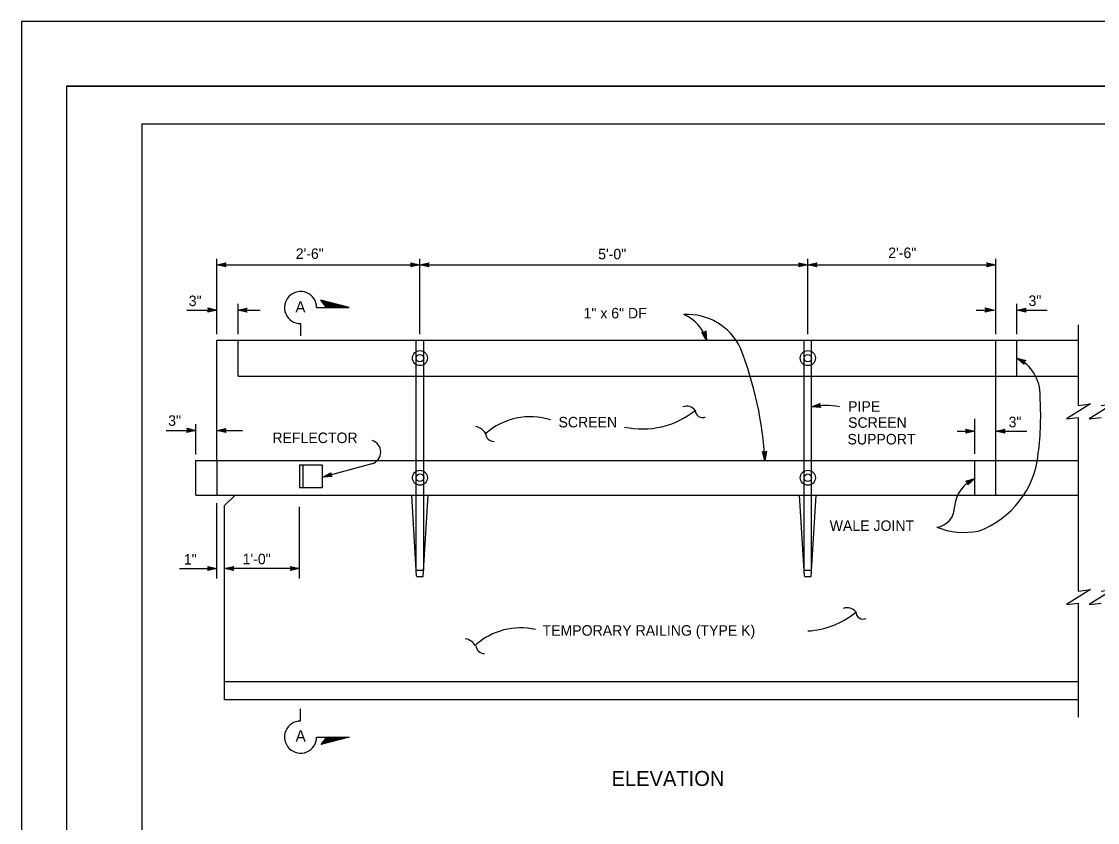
# Model space of a CAD drawing. Extents: x -893 to 867, y -474 to 712.
# Drawn here: x -893 to -178, y 179 to 712 of the extents above; entities that cross this region are included whole.
import ezdxf

# ---------------------------------------------------------------- set-up
doc = ezdxf.new("R2010")
doc.units = 0
for name, color, linetype in [('10 Sheet Format', 7, 'Continuous'), ('22 Misc Cnst Det', 7, 'Continuous'), ('56 Stage 3 Anno', 7, 'Continuous'), ('57 Undefined', 7, 'Continuous'), ('60 Nongeo Data', 7, 'Continuous')]:
    doc.layers.add(name, color=color, linetype=linetype)

msp = doc.modelspace()

# ---------------------------------------------------------------- linework, layer by layer
at = {"layer": '10 Sheet Format'}
for p, q in [((-863.45, 668.96), (836.55, 668.96)), ((-863.45, 668.96), (-863.45, -431.04)), ((-813.45, 643.96), (811.55, 643.96)), ((-813.45, 643.96), (-813.45, -406.04))]:
    msp.add_line(p, q, dxfattribs=at)
for points in [[(-893.45, -474.04), (866.55, -474.04), (866.55, 711.96), (-893.45, 711.96)], [(-863.45, -431.04), (836.55, -431.04), (836.55, 668.96), (-863.45, 668.96)]]:
    msp.add_lwpolyline(points, close=True, dxfattribs=at)
at = {"layer": '22 Misc Cnst Det'}
for p, q in [((-675.53, 521.8), (-694.43, 526.62)), ((-690.53, 521.8), (-694.43, 526.62)), ((-677.08, 521.8), (-694.03, 526.12)), ((-678.64, 521.8), (-693.62, 525.62)), ((-680.19, 521.8), (-693.22, 525.12)), ((-681.74, 521.8), (-692.81, 524.62)), ((-683.3, 521.8), (-692.41, 524.12)), ((-684.85, 521.8), (-692, 523.62)), ((-686.41, 521.8), (-691.6, 523.12)), ((-687.96, 521.8), (-691.19, 522.62)), ((-697.18, 521.8), (-675.53, 521.8)), ((-689.52, 521.8), (-690.79, 522.12)), ((-707.87, 511.11), (-707.87, 502.98)), ((-707.87, 246.91), (-707.87, 255.04)), ((-697.18, 236.22), (-675.53, 236.22)), ((-675.53, 236.22), (-694.43, 231.4)), ((-690.53, 236.22), (-694.43, 231.4)), ((-677.08, 236.22), (-694.03, 231.9)), ((-678.64, 236.22), (-693.62, 232.4)), ((-680.19, 236.22), (-693.22, 232.9)), ((-681.74, 236.22), (-692.81, 233.4)), ((-683.3, 236.22), (-692.41, 233.9)), ((-684.85, 236.22), (-692, 234.4)), ((-686.41, 236.22), (-691.6, 234.9)), ((-687.96, 236.22), (-691.19, 235.4)), ((-689.52, 236.22), (-690.79, 235.9))]:
    msp.add_line(p, q, dxfattribs=at)
for centre, start, end in [((-707.87, 521.8), 0.00004, 270.00053), ((-707.87, 236.22), 89.99947, 359.99996)]:
    msp.add_arc(centre, 10.69, start, end, dxfattribs=at)
at = {"layer": '56 Stage 3 Anno'}
for p, q in [((-763.46, 504.16), (-763.46, 554.16)), ((-763.46, 550.16), (-757.46, 551.49)), ((-762.07, 550.16), (-757.7, 551.13)), ((-757.46, 551.49), (-758.26, 550.16)), ((-757.46, 551.49), (-757.46, 551.49)), ((-633.66, 550.16), (-634.46, 551.5)), ((-634.46, 551.5), (-634.46, 551.5)), ((-634.46, 551.5), (-628.46, 550.16)), ((-634.24, 551.14), (-629.84, 550.16)), ((-628.46, 504.16), (-628.46, 554.16)), ((-628.46, 550.16), (-622.46, 551.49)), ((-627.07, 550.16), (-622.7, 551.13)), ((-622.46, 551.49), (-623.26, 550.16)), ((-622.46, 551.49), (-622.46, 551.49)), ((-375.66, 550.16), (-376.46, 551.5)), ((-376.46, 551.5), (-376.46, 551.5)), ((-376.46, 551.5), (-370.46, 550.16)), ((-376.25, 551.14), (-371.84, 550.16)), ((-370.46, 504.16), (-370.46, 554.16)), ((-370.46, 550.16), (-364.46, 551.49)), ((-369.07, 550.16), (-364.7, 551.13)), ((-364.46, 551.49), (-365.26, 550.16)), ((-364.46, 551.49), (-364.46, 551.49)), ((-250.66, 550.16), (-251.46, 551.5)), ((-251.46, 551.5), (-251.46, 551.5)), ((-251.46, 551.5), (-245.46, 550.16)), ((-251.25, 551.14), (-246.84, 550.16)), ((-245.46, 504.16), (-245.46, 554.16)), ((-763.46, 550.16), (-628.46, 550.16)), ((-757.46, 548.82), (-763.46, 550.16)), ((-763.46, 550.16), (-763.46, 550.16)), ((-757.68, 549.17), (-762.08, 550.15)), ((-760.7, 550.15), (-757.87, 550.78)), ((-757.91, 549.53), (-760.7, 550.15)), ((-759.32, 550.15), (-758.11, 550.42)), ((-758.09, 549.88), (-759.32, 550.15)), ((-758.26, 550.16), (-757.46, 548.82)), ((-757.46, 548.82), (-757.46, 548.82)), ((-628.46, 550.16), (-634.46, 548.83)), ((-634.46, 548.83), (-633.66, 550.16)), ((-634.46, 548.83), (-634.46, 548.83)), ((-629.85, 550.15), (-634.23, 549.18)), ((-631.22, 550.16), (-634.05, 549.53)), ((-634.01, 550.78), (-631.22, 550.16)), ((-633.83, 550.43), (-632.61, 550.16)), ((-632.61, 550.16), (-633.81, 549.89)), ((-628.46, 550.16), (-370.46, 550.16)), ((-628.46, 550.16), (-628.46, 550.16)), ((-622.46, 548.82), (-628.46, 550.16)), ((-628.46, 550.16), (-628.46, 550.16)), ((-622.68, 549.17), (-627.08, 550.15)), ((-625.7, 550.15), (-622.87, 550.78)), ((-622.91, 549.53), (-625.7, 550.15)), ((-624.32, 550.15), (-623.11, 550.42)), ((-623.09, 549.88), (-624.32, 550.15)), ((-623.26, 550.16), (-622.46, 548.82)), ((-622.46, 548.82), (-622.46, 548.82)), ((-370.46, 550.16), (-376.46, 548.83)), ((-376.46, 548.83), (-375.66, 550.16)), ((-376.46, 548.83), (-376.46, 548.83)), ((-371.85, 550.15), (-376.23, 549.18)), ((-373.22, 550.16), (-376.05, 549.53)), ((-376.01, 550.78), (-373.22, 550.16)), ((-375.84, 550.43), (-374.61, 550.16)), ((-374.61, 550.16), (-375.81, 549.89)), ((-370.46, 550.16), (-370.46, 550.16)), ((-364.46, 548.82), (-370.46, 550.16)), ((-370.46, 550.16), (-370.46, 550.16)), ((-370.46, 550.16), (-245.46, 550.16)), ((-364.68, 549.17), (-369.08, 550.15)), ((-367.7, 550.15), (-364.87, 550.78)), ((-364.91, 549.53), (-367.7, 550.15)), ((-366.32, 550.15), (-365.11, 550.42)), ((-365.09, 549.88), (-366.32, 550.15)), ((-365.26, 550.16), (-364.46, 548.82)), ((-364.46, 548.82), (-364.46, 548.82)), ((-245.46, 550.16), (-251.46, 548.83)), ((-251.46, 548.83), (-250.66, 550.16)), ((-251.46, 548.83), (-251.46, 548.83)), ((-246.85, 550.15), (-251.23, 549.18)), ((-248.22, 550.16), (-251.05, 549.53)), ((-251.01, 550.78), (-248.22, 550.16)), ((-250.84, 550.43), (-249.61, 550.16)), ((-249.61, 550.16), (-250.81, 549.89)), ((-245.46, 550.16), (-245.46, 550.16)), ((-749.46, 504.16), (-749.46, 524.16)), ((-231.46, 504.16), (-231.46, 524.16)), ((-783.44, 520.16), (-763.46, 520.16)), ((-768.66, 520.16), (-769.46, 521.5)), ((-769.46, 521.5), (-769.46, 521.5)), ((-769.46, 521.5), (-763.46, 520.16)), ((-763.46, 520.16), (-769.46, 518.83)), ((-769.46, 518.83), (-768.66, 520.16)), ((-769.46, 518.83), (-769.46, 518.83)), ((-769.24, 521.14), (-764.84, 520.16)), ((-764.85, 520.15), (-769.23, 519.18)), ((-766.22, 520.16), (-769.05, 519.53)), ((-769.01, 520.78), (-766.22, 520.16)), ((-768.83, 520.43), (-767.61, 520.16)), ((-767.61, 520.16), (-768.81, 519.89)), ((-763.46, 520.16), (-763.46, 520.16)), ((-749.54, 520.05), (-743.54, 521.38)), ((-743.54, 518.71), (-749.54, 520.05)), ((-749.54, 520.05), (-749.54, 520.05)), ((-749.46, 520.16), (-734.65, 520.16)), ((-743.75, 519.06), (-748.16, 520.05)), ((-748.15, 520.05), (-743.77, 521.02)), ((-746.77, 520.05), (-743.95, 520.67)), ((-743.99, 519.42), (-746.77, 520.05)), ((-745.39, 520.04), (-744.18, 520.31)), ((-744.16, 519.77), (-745.39, 520.04)), ((-743.54, 521.38), (-744.34, 520.05)), ((-744.34, 520.05), (-743.54, 518.71)), ((-743.54, 521.38), (-743.54, 521.38)), ((-743.54, 518.71), (-743.54, 518.71)), ((-258.45, 520.16), (-246.46, 520.16)), ((-251.66, 520.16), (-252.46, 521.5)), ((-252.46, 521.5), (-252.46, 521.5)), ((-252.46, 521.5), (-246.46, 520.16)), ((-246.46, 520.16), (-252.46, 518.83)), ((-252.46, 518.83), (-251.66, 520.16)), ((-252.46, 518.83), (-252.46, 518.83)), ((-252.25, 521.14), (-247.84, 520.16)), ((-247.85, 520.15), (-252.23, 519.18)), ((-249.22, 520.16), (-252.05, 519.53)), ((-252.01, 520.78), (-249.22, 520.16)), ((-251.84, 520.43), (-250.61, 520.16)), ((-250.61, 520.16), (-251.81, 519.89)), ((-246.46, 520.16), (-246.46, 520.16)), ((-231.46, 520.16), (-225.46, 521.49)), ((-231.46, 520.16), (-211.34, 520.16)), ((-225.46, 518.82), (-231.46, 520.16)), ((-231.46, 520.16), (-231.46, 520.16)), ((-225.68, 519.17), (-230.08, 520.15)), ((-230.07, 520.16), (-225.7, 521.13)), ((-228.7, 520.15), (-225.87, 520.78)), ((-225.91, 519.53), (-228.7, 520.15)), ((-227.32, 520.15), (-226.11, 520.42)), ((-226.09, 519.88), (-227.32, 520.15)), ((-225.46, 521.49), (-226.26, 520.16)), ((-226.26, 520.16), (-225.46, 518.82)), ((-225.46, 521.49), (-225.46, 521.49)), ((-225.46, 518.82), (-225.46, 518.82)), ((-437.8, 500.16), (-440.87, 505.48)), ((-440.87, 505.48), (-440.87, 505.48)), ((-440.87, 505.48), (-439.36, 505.11)), ((-438.22, 501.48), (-440.46, 505.36)), ((-438.63, 502.79), (-440.07, 505.3)), ((-439.04, 504.11), (-439.66, 505.18)), ((-439.36, 505.11), (-438.32, 506.28)), ((-439.15, 505.36), (-439.04, 504.11)), ((-438.87, 505.64), (-438.63, 502.79)), ((-438.6, 505.97), (-438.21, 501.47)), ((-438.32, 506.28), (-438.32, 506.28)), ((-438.32, 506.28), (-437.8, 500.16)), ((-437.8, 500.16), (-437.8, 500.16)), ((-226.79, 484.26), (-231.46, 488.25)), ((-231.46, 488.25), (-231.46, 488.25)), ((-231.46, 488.25), (-225.54, 486.62)), ((-226.81, 484.67), (-230.24, 487.61)), ((-230.23, 487.6), (-225.91, 486.41)), ((-226.85, 485.1), (-229.02, 486.96)), ((-229.02, 486.96), (-226.23, 486.19)), ((-226.84, 485.49), (-227.8, 486.31)), ((-227.8, 486.31), (-226.61, 485.98)), ((-225.54, 486.62), (-226.87, 485.82)), ((-226.87, 485.82), (-226.79, 484.26)), ((-226.79, 484.26), (-226.79, 484.26)), ((-225.54, 486.62), (-225.54, 486.62)), ((-367.96, 455.78), (-362.24, 458.03)), ((-362.24, 458.03), (-362.83, 456.59)), ((-362.24, 458.03), (-362.24, 458.03)), ((-361.83, 455.39), (-367.96, 455.78)), ((-367.96, 455.78), (-367.96, 455.78)), ((-362.1, 455.71), (-366.6, 455.99)), ((-366.59, 456), (-362.42, 457.64)), ((-365.23, 456.21), (-362.54, 457.27)), ((-362.38, 456.03), (-365.23, 456.21)), ((-363.87, 456.42), (-362.72, 456.87)), ((-362.61, 456.34), (-363.87, 456.42)), ((-362.83, 456.59), (-361.83, 455.39)), ((-361.83, 455.39), (-361.83, 455.39)), ((-777.46, 424.16), (-777.46, 444.16)), ((-259.46, 424.45), (-259.46, 447.86)), ((-797.25, 440.16), (-777.46, 440.16)), ((-782.66, 440.16), (-783.46, 441.5)), ((-783.46, 441.5), (-783.46, 441.5)), ((-783.46, 441.5), (-777.46, 440.16)), ((-777.46, 440.16), (-783.46, 438.83)), ((-783.46, 438.83), (-782.66, 440.16)), ((-783.46, 438.83), (-783.46, 438.83)), ((-783.24, 441.14), (-778.84, 440.16)), ((-778.85, 440.15), (-783.23, 439.18)), ((-780.22, 440.16), (-783.05, 439.53)), ((-783.01, 440.78), (-780.22, 440.16)), ((-782.83, 440.43), (-781.6, 440.16)), ((-781.6, 440.16), (-782.81, 439.89)), ((-777.46, 440.16), (-777.46, 440.16)), ((-763.46, 440.16), (-757.46, 441.49)), ((-763.46, 440.16), (-746.44, 440.16)), ((-757.46, 438.82), (-763.46, 440.16)), ((-763.46, 440.16), (-763.46, 440.16)), ((-757.68, 439.17), (-762.08, 440.16)), ((-762.07, 440.16), (-757.7, 441.13)), ((-760.7, 440.15), (-757.87, 440.78)), ((-757.91, 439.53), (-760.7, 440.15)), ((-759.32, 440.15), (-758.11, 440.42)), ((-758.09, 439.88), (-759.32, 440.15)), ((-757.46, 441.49), (-758.26, 440.16)), ((-758.26, 440.16), (-757.46, 438.82)), ((-757.46, 441.49), (-757.46, 441.49)), ((-757.46, 438.82), (-757.46, 438.82)), ((-271.06, 439.54), (-259.46, 439.54)), ((-264.66, 439.54), (-265.46, 440.88)), ((-265.46, 440.88), (-265.46, 440.88)), ((-265.46, 440.88), (-259.46, 439.54)), ((-259.46, 439.54), (-265.46, 438.21)), ((-265.46, 438.21), (-264.66, 439.54)), ((-265.46, 438.21), (-265.46, 438.21)), ((-265.25, 440.52), (-260.84, 439.54)), ((-260.85, 439.53), (-265.23, 438.57)), ((-262.22, 439.54), (-265.05, 438.91)), ((-265.01, 440.16), (-262.22, 439.54)), ((-264.84, 439.81), (-263.61, 439.54)), ((-263.61, 439.54), (-264.81, 439.27)), ((-259.46, 439.54), (-259.46, 439.54)), ((-245.46, 439.54), (-239.46, 440.87)), ((-245.46, 439.54), (-224.81, 439.54)), ((-239.46, 438.2), (-245.46, 439.54)), ((-245.46, 439.54), (-245.46, 439.54)), ((-239.68, 438.55), (-244.08, 439.54)), ((-244.07, 439.54), (-239.7, 440.51)), ((-242.7, 439.53), (-239.87, 440.16)), ((-239.91, 438.91), (-242.7, 439.53)), ((-241.32, 439.53), (-240.11, 439.8)), ((-240.09, 439.26), (-241.32, 439.53)), ((-239.46, 440.87), (-240.26, 439.54)), ((-240.26, 439.54), (-239.46, 438.2)), ((-239.46, 440.87), (-239.46, 440.87)), ((-239.46, 438.2), (-239.46, 438.2)), ((-398.98, 420.16), (-400.66, 426.07)), ((-400.66, 426.07), (-400.66, 426.07)), ((-400.66, 426.07), (-399.29, 425.35)), ((-399.07, 421.54), (-400.29, 425.85)), ((-399.14, 422.91), (-399.93, 425.7)), ((-399.22, 424.29), (-399.56, 425.48)), ((-399.29, 425.35), (-398, 426.22)), ((-399.02, 425.54), (-399.22, 424.29)), ((-398.69, 425.73), (-399.14, 422.91)), ((-398.34, 425.99), (-399.06, 421.53)), ((-398, 426.22), (-398.98, 420.16)), ((-398, 426.22), (-398, 426.22)), ((-660.42, 417.97), (-693.06, 409.11)), ((-398.98, 420.16), (-398.98, 420.16)), ((-693.06, 409.11), (-687.62, 411.96)), ((-686.92, 409.39), (-693.06, 409.11)), ((-693.06, 409.11), (-693.06, 409.11)), ((-687.22, 409.67), (-691.73, 409.47)), ((-691.72, 409.48), (-687.75, 411.56)), ((-690.39, 409.83), (-687.83, 411.17)), ((-687.54, 409.96), (-690.39, 409.83)), ((-689.06, 410.19), (-687.96, 410.77)), ((-687.8, 410.25), (-689.06, 410.19)), ((-687.62, 411.96), (-688.04, 410.47)), ((-688.04, 410.47), (-686.92, 409.39)), ((-687.62, 411.96), (-687.62, 411.96)), ((-686.92, 409.39), (-686.92, 409.39)), ((-265.35, 406.28), (-259.48, 408.14)), ((-259.48, 408.14), (-264, 403.98)), ((-259.48, 408.14), (-259.48, 408.14)), ((-263.98, 405.53), (-265.35, 406.28)), ((-265.35, 406.28), (-265.35, 406.28)), ((-264.98, 406.08), (-260.68, 407.45)), ((-264.6, 405.89), (-261.87, 406.75)), ((-264.27, 405.68), (-263.07, 406.06)), ((-261.87, 406.75), (-264, 404.79)), ((-264, 403.98), (-263.98, 405.53)), ((-264, 403.98), (-264, 403.98)), ((-260.69, 407.44), (-263.98, 404.4)), ((-263.07, 406.06), (-263.98, 405.22)), ((-763.46, 341.65), (-763.46, 391.72)), ((-708.46, 341.65), (-708.46, 389.4)), ((-788.38, 348.4), (-763.46, 348.4)), ((-768.66, 348.4), (-769.46, 349.74)), ((-769.46, 349.74), (-769.46, 349.74)), ((-769.46, 349.74), (-763.46, 348.4)), ((-763.46, 348.4), (-769.46, 347.07)), ((-769.46, 347.07), (-768.66, 348.4)), ((-769.46, 347.07), (-769.46, 347.07)), ((-769.24, 349.39), (-764.84, 348.4)), ((-764.85, 348.4), (-769.23, 347.43)), ((-766.22, 348.4), (-769.05, 347.78)), ((-769.01, 349.03), (-766.22, 348.4)), ((-768.83, 348.68), (-767.61, 348.4)), ((-767.61, 348.4), (-768.81, 348.14)), ((-763.46, 348.4), (-763.46, 348.4)), ((-708.46, 348.4), (-758.46, 348.4)), ((-758.4, 348.34), (-752.4, 349.67)), ((-752.4, 347), (-758.4, 348.34)), ((-758.4, 348.34), (-758.4, 348.34)), ((-752.62, 347.36), (-757.02, 348.34)), ((-757.01, 348.35), (-752.64, 349.32)), ((-755.64, 348.34), (-752.81, 348.97)), ((-752.85, 347.72), (-755.64, 348.34)), ((-754.26, 348.34), (-753.05, 348.61)), ((-753.03, 348.07), (-754.26, 348.34)), ((-752.4, 349.67), (-753.2, 348.34)), ((-753.2, 348.34), (-752.4, 347)), ((-752.4, 349.67), (-752.4, 349.67)), ((-752.4, 347), (-752.4, 347)), ((-713.83, 348.4), (-714.63, 349.74)), ((-714.63, 349.74), (-714.63, 349.74)), ((-714.63, 349.74), (-708.63, 348.4)), ((-708.63, 348.4), (-714.63, 347.07)), ((-714.63, 347.07), (-713.83, 348.4)), ((-714.63, 347.07), (-714.63, 347.07)), ((-714.42, 349.38), (-710.01, 348.4)), ((-710.02, 348.39), (-714.4, 347.43)), ((-711.39, 348.4), (-714.22, 347.77)), ((-714.18, 349.02), (-711.39, 348.4)), ((-714.01, 348.68), (-712.78, 348.4)), ((-712.78, 348.4), (-713.98, 348.13)), ((-708.63, 348.4), (-708.63, 348.4))]:
    msp.add_line(p, q, dxfattribs=at)
for centre, radius, start, end in [((-450.57, 478.38), 38.85, 24.84201, 93.36676), ((-463.58, 492.51), 26.89, 16.5271, 66.48208), ((-637.25, 407.03), 238.63, 3.15199, 21.55414), ((-242.73, 464), 26.74, 357.65674, 65.08744), ((-417.45, 450.03), 201.86, 352.84196, 3.65606), ((-480.64, 497.82), 56.75, 257.98868, 308.49218), ((-451.12, 448.86), 7.36, 38.0623, 110.04582), ((-440.57, 453.36), 4.75, 179.5664, 294.62368), ((-358.72, 409.13), 47.55, 78.79222, 101.20778), ((-555.19, 404.8), 44.41, 72.12757, 131.70276), ((-593.21, 433.09), 9.77, 29.83026, 79.73576), ((-579.39, 438.15), 5.35, 182.11959, 272.12094), ((-662.6, 425.71), 8.04, 285.7109, 73.48761), ((-277.86, 430.45), 60.95, 289.87436, 354.75153), ((-250.55, 387.64), 22.37, 113.51719, 175.95084), ((-286.47, 389.2), 13.61, 277.86936, 0.0838), ((-266.29, 423.25), 50.94, 248.91781, 280.34368), ((-344.36, 314.87), 7.36, 38.0623, 110.04582), ((-374.06, 363.4), 56.75, 273.67065, 308.49218), ((-333.81, 319.46), 4.75, 179.5664, 294.62368), ((-561.7, 264.4), 44.41, 76.83847, 131.70276), ((-600.05, 291.99), 9.77, 29.83026, 79.73576), ((-585.83, 297.17), 5.35, 182.11959, 272.12094)]:
    msp.add_arc(centre, radius, start, end, dxfattribs=at)
at = {"layer": '60 Nongeo Data'}
for p, q in [((-190.46, 456.71), (-190.46, 510.31)), ((-763.46, 500.16), (-190.46, 500.16)), ((-763.46, 420.16), (-763.46, 500.16)), ((-749.46, 476.16), (-749.46, 500.16)), ((-630.96, 347.16), (-630.96, 500.16)), ((-625.96, 347.16), (-625.96, 500.16)), ((-372.96, 347.16), (-372.96, 500.16)), ((-367.96, 347.16), (-367.96, 500.16)), ((-245.46, 476.16), (-245.46, 500.16)), ((-231.46, 476.16), (-231.46, 500.16)), ((-231.46, 490.14), (-231.46, 500.16)), ((-749.46, 476.16), (-190.46, 476.16)), ((-245.46, 420.16), (-245.46, 476.16)), ((-190.46, 333.34), (-190.46, 448.71)), ((-777.46, 420.16), (-190.46, 420.16)), ((-777.46, 397.16), (-777.46, 420.16)), ((-763.46, 420.16), (-763.46, 397.16)), ((-708.46, 417.16), (-708.46, 402.16)), ((-708.46, 417.16), (-693.46, 417.16)), ((-706.46, 417.16), (-706.46, 402.16)), ((-693.46, 417.16), (-693.46, 402.16)), ((-259.46, 397.16), (-259.46, 420.16)), ((-245.46, 397.16), (-245.46, 420.16)), ((-708.46, 402.16), (-693.46, 402.16)), ((-777.46, 397.16), (-190.46, 397.16)), ((-751.46, 397.16), (-758.46, 390.16)), ((-630.72, 343.17), (-633.96, 397.16)), ((-626.22, 342.9), (-622.96, 397.16)), ((-372.72, 343.16), (-375.96, 397.16)), ((-368.22, 342.9), (-364.96, 397.16)), ((-758.46, 261.16), (-758.46, 390.16)), ((-630.96, 347.16), (-626.02, 347.16)), ((-372.96, 347.16), (-367.96, 347.16)), ((-630.72, 342.9), (-626.22, 342.9)), ((-372.72, 342.9), (-368.22, 342.9)), ((-190.46, 249.37), (-190.46, 325.34)), ((-758.46, 273.16), (-190.46, 273.16)), ((-758.46, 261.16), (-190.46, 261.16))]:
    msp.add_line(p, q, dxfattribs=at)
for points in [[(-190.46, 456.71), (-182.46, 457.71), (-198.46, 447.71), (-190.46, 448.71)], [(-175.46, 456.71), (-167.46, 457.71), (-183.46, 447.71), (-175.46, 448.71)], [(-190.46, 333.34), (-182.46, 334.34), (-198.46, 324.34), (-190.46, 325.34)], [(-175.46, 333.34), (-167.46, 334.34), (-183.46, 324.34), (-175.46, 325.34)]]:
    msp.add_lwpolyline(points, dxfattribs=at)
for centre, radius in [((-628.46, 488.16), 5), ((-628.46, 488.16), 2.5), ((-370.46, 488.16), 5), ((-370.46, 488.16), 2.5), ((-628.46, 408.66), 5), ((-628.46, 408.66), 2.5), ((-370.46, 408.66), 5), ((-370.46, 408.66), 2.5)]:
    msp.add_circle(centre, radius, dxfattribs=at)

# ---------------------------------------------------------------- texts
at = {"layer": '56 Stage 3 Anno'}
for p in [(-711.29, 518.52), (-711.14, 233.27)]:
    msp.add_text('A', height=7.5, dxfattribs=at).set_placement(p)
at = {"layer": '57 Undefined'}
for s, height, p in [('2\'-6"', 7, (-711.06, 554.14)), ('5\'-0"', 7, (-509.92, 553.86)), ('2\'-6"', 7, (-316.99, 554.67)), ('3"', 7, (-782.25, 522.75)), ('3"', 7, (-223.7, 522.84)), ('1" x 6" DF ', 7, (-519.61, 514.58)), ('PIPE', 7, (-343.69, 452.52)), ('3"', 7, (-795.88, 443.13)), ('SCREEN', 7, (-536.3, 442.11)), ('SCREEN', 7, (-343.69, 441.84)), ('3"', 7, (-236.92, 442.22)), ('REFLECTOR', 7, (-726.6, 431.68)), ('SUPPORT', 7, (-344.08, 430.78)), ('WALE JOINT', 7, (-355.93, 373.29)), ('1"', 7, (-785.44, 350.92)), ('1\'-0"', 7, (-746.37, 351.13)), ('TEMPORARY RAILING (TYPE K)', 7, (-546.92, 303.63)), ('ELEVATION', 10, (-501.03, 203.72))]:
    msp.add_text(s, height=height, dxfattribs=at).set_placement(p)

doc.saveas('drawing.dxf')
